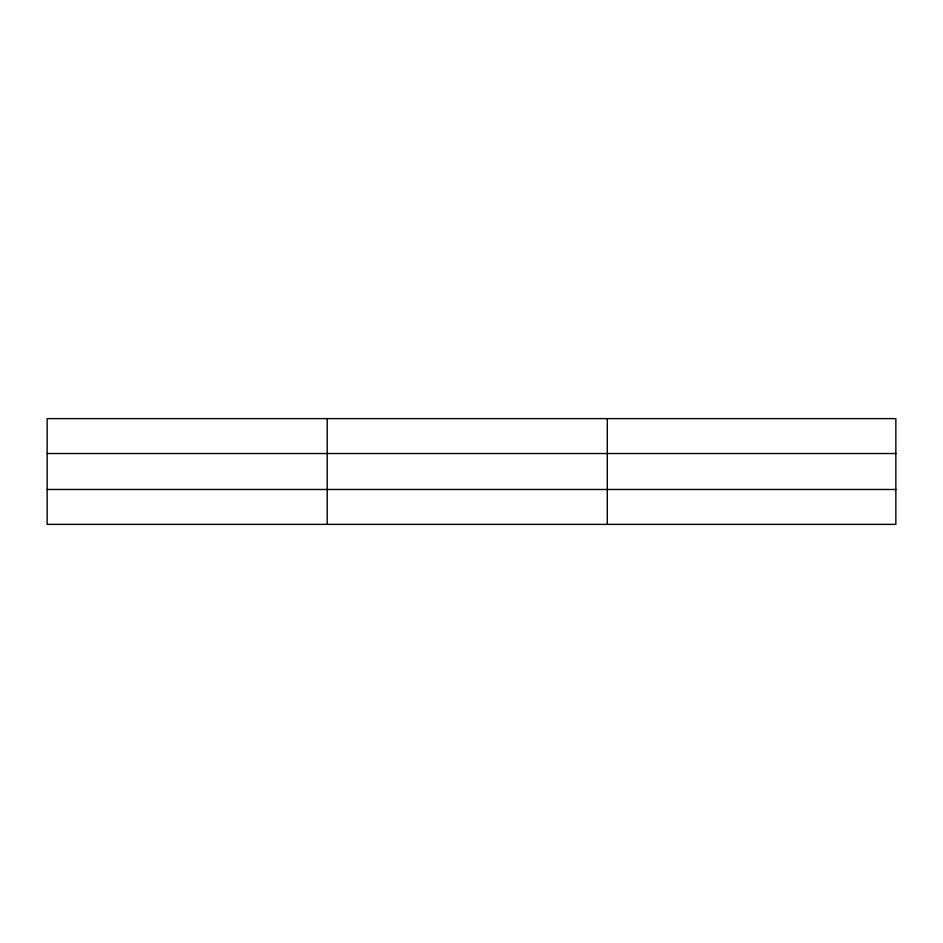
<?xml version="1.0" encoding="UTF-8"?>
<svg xmlns="http://www.w3.org/2000/svg" width="943" height="943" viewBox="0 0 943 943"><rect width="100%" height="100%" fill="white"/><g stroke="black" fill="none" stroke-linecap="round" stroke-linejoin="round"><path stroke-width="1.41" d="M327.221 418.621L327.221 524.379M607.292 418.621L607.292 524.379M895.85 489.476L895.85 524.379L47.15 524.379L47.15 418.621L895.85 418.621L895.85 489.476L47.15 489.476M47.15 453.524L895.85 453.524"/></g></svg>
